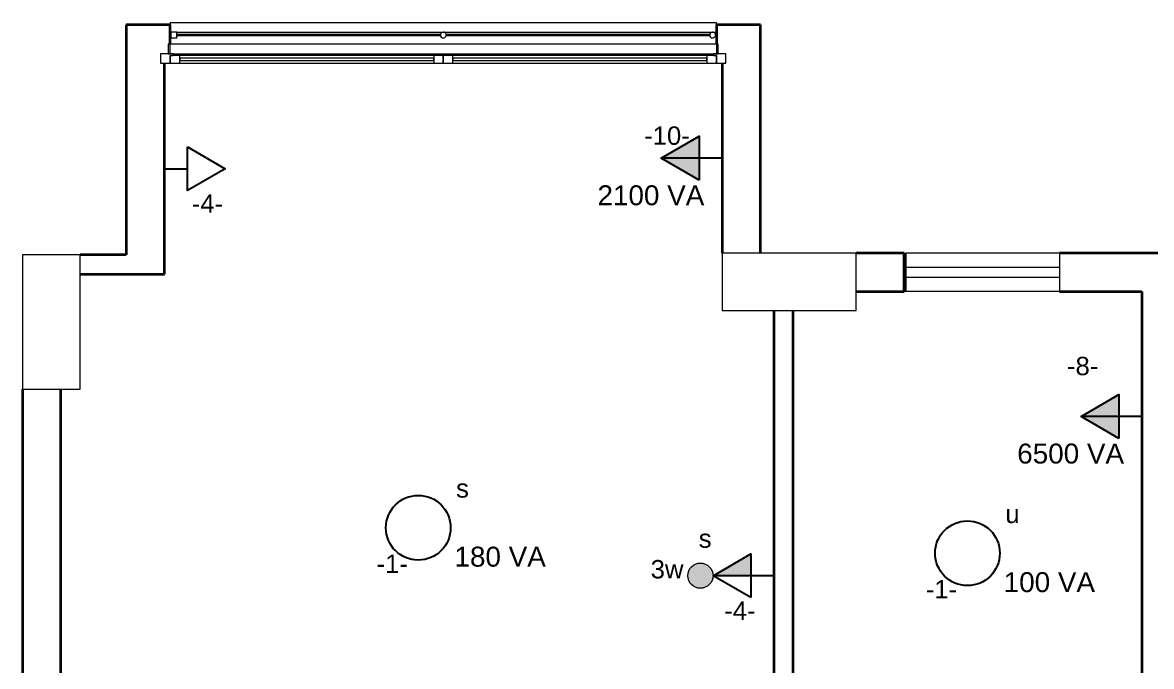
# Model space of a CAD drawing. Header units: metres. Extents: x -182 to 99, y 70 to 113.
# Drawn here: x -6.02 to -0.13, y 108.28 to 111.64 of the extents above; entities that cross this region are included whole.
import ezdxf

# ---------------------------------------------------------------- set-up
doc = ezdxf.new("R2010")
doc.units = ezdxf.units.M
doc.header["$LTSCALE"] = 0.01
for name, color, linetype, lineweight in [('A-FLOR-HRAL', 1, 'Continuous', 9), ('A-GLAZ', 6, 'Continuous', 9), ('A-GLAZ-FRAM', 6, 'Continuous', 13), ('A-GLAZ-GLAS', 6, 'Continuous', 13), ('A-GLAZ-SILL', 1, 'Continuous', 9), ('A-WALL', 2, 'Continuous', 9), ('S-COLS', 6, 'Continuous', 9)]:
    doc.layers.add(name, color=color, linetype=linetype, lineweight=lineweight)
doc.layers.add('Elétrica', color=7, linetype='Continuous')
doc.layers.get('0').off()
doc.styles.add('Arial', font='arial.ttf', dxfattribs={"height": 0.29506})

# ---------------------------------------------------------------- blocks, each defined once
blk = doc.blocks.new('Pilar rectangular hormigón - 300 x 700 mm-506285-Nivel 4')
at = {"layer": 'S-COLS'}
for p, q in [((0.15, 0.35), (-0.15, 0.35)), ((-0.15, 0.35), (-0.15, -0.35)), ((0.15, -0.35), (0.15, 0.35)), ((-0.15, -0.35), (0.15, -0.35))]:
    blk.add_line(p, q, dxfattribs=at)
blk = doc.blocks.new('PF 2 Vantaux - Droits - 2_95m x 2_15m-V27-Nivel 4')
at = {"layer": 'A-GLAZ'}
for p, q in [((-1.425, 0), (-1.435, 0)), ((-1.435, 0), (-1.435, -0.05)), ((-1.425, -0.05), (-1.425, 0)), ((1.435, 0), (1.425, 0)), ((1.425, 0), (1.425, -0.05)), ((1.435, -0.05), (1.435, 0)), ((-1.435, -0.05), (-1.425, -0.05)), ((1.425, -0.05), (1.435, -0.05))]:
    blk.add_line(p, q, dxfattribs=at)
at = {"layer": 'A-GLAZ-FRAM'}
for p, q in [((-1.41, -0.05), (-1.475, -0.05)), ((-1.475, -0.05), (-1.475, -0.1)), ((-1.41, -0.06), (-1.41, -0.05)), ((1.475, -0.05), (1.41, -0.05)), ((1.41, -0.05), (1.41, -0.06)), ((1.475, -0.1), (1.475, -0.05)), ((-1.475, -0.1), (-1.425, -0.1)), ((-1.425, -0.06), (-1.425, -0.1)), ((-1.375, -0.06), (-1.425, -0.06)), ((-1.425, -0.1), (-1.425, -0.06)), ((-1.425, -0.06), (-1.41, -0.06)), ((-1.425, -0.1), (-1.375, -0.1)), ((-1.375, -0.1), (-1.375, -0.06)), ((0, -0.06), (-0.05, -0.06)), ((-0.05, -0.06), (-0.05, -0.1)), ((-0.05, -0.1), (0, -0.1)), ((0, -0.1), (0, -0.06)), ((0.05, -0.06), (0, -0.06)), ((0, -0.06), (0, -0.1)), ((0, -0.1), (0.05, -0.1)), ((0.05, -0.1), (0.05, -0.06)), ((1.375, -0.06), (1.375, -0.1)), ((1.425, -0.06), (1.375, -0.06)), ((1.375, -0.1), (1.425, -0.1)), ((1.41, -0.06), (1.425, -0.06)), ((1.425, -0.1), (1.425, -0.06)), ((1.425, -0.06), (1.425, -0.1)), ((1.425, -0.1), (1.475, -0.1))]:
    blk.add_line(p, q, dxfattribs=at)
at = {"layer": 'A-GLAZ-FRAM', "lineweight": 9}
for p, q in [((1.425, 0), (-1.425, 0)), ((-1.41, -0.05), (1.41, -0.05)), ((-0.05, -0.06), (-1.375, -0.06)), ((-1.375, -0.1), (-0.05, -0.1)), ((1.375, -0.06), (0.05, -0.06)), ((0.05, -0.1), (1.375, -0.1))]:
    blk.add_line(p, q, dxfattribs=at)
at = {"layer": 'A-GLAZ-GLAS'}
for p, q in [((-0.05, -0.074), (-1.375, -0.074)), ((-1.375, -0.074), (-1.375, -0.086)), ((-1.375, -0.086), (-0.05, -0.086)), ((-0.05, -0.086), (-0.05, -0.074)), ((1.375, -0.074), (0.05, -0.074)), ((0.05, -0.074), (0.05, -0.086)), ((0.05, -0.086), (1.375, -0.086)), ((1.375, -0.086), (1.375, -0.074))]:
    blk.add_line(p, q, dxfattribs=at)
blk = doc.blocks.new('Barandilla - 30 mm-412618-Nivel 4')
at = {"layer": 'A-FLOR-HRAL'}
for p, q in [((0.015, 0.016), (-0.015, 0.016)), ((-0.015, 0.016), (-0.015, -0.014)), ((0.015, -0.014), (0.015, 0.016)), ((-0.015, -0.014), (0.015, -0.014))]:
    blk.add_line(p, q, dxfattribs=at)
blk = doc.blocks.new('Barandilla - 30 mm-412620-Nivel 4')
at = {"layer": 'A-FLOR-HRAL'}
for start, end in [(0, 180), (180, 360)]:
    blk.add_arc((0, 0), 0.015, start, end, dxfattribs=at)
blk = doc.blocks.new('Barandilla - Barandilla-506086-Nivel 4')
at = {"layer": 'A-FLOR-HRAL'}
for p, q in [((-7.802, 14.0503), (-7.806, 14.0503)), ((-7.806, 14.0453), (-7.802, 14.0453)), ((-6.3953, 14.0503), (-7.772, 14.0503)), ((-7.772, 14.0453), (-6.3957, 14.0453)), ((-4.9903, 14.0503), (-6.3663, 14.0503)), ((-6.3663, 14.0453), (-4.9907, 14.0453)), ((-4.956, 14.0503), (-4.961, 14.0503)), ((-4.961, 14.0453), (-4.956, 14.0453))]:
    blk.add_line(p, q, dxfattribs=at)
at = {"rotation": 89.99999999999984}
for name, p in [('Barandilla - 30 mm-412618-Nivel 4', (-7.786, 14.0478)), ('Barandilla - 30 mm-412620-Nivel 4', (-6.381, 14.0478)), ('Barandilla - 30 mm-412620-Nivel 4', (-4.976, 14.0478))]:
    blk.add_blockref(name, p, dxfattribs=at)
blk = doc.blocks.new('Tipo de barandal superior -  13-506092-Nivel 4')
at = {"layer": 'A-FLOR-HRAL'}
for p, q in [((-7.806, 14.1128), (-7.806, 14.1003)), ((-7.806, 14.1128), (-4.956, 14.1128)), ((-4.956, 14.1003), (-4.956, 14.1128)), ((-7.806, 14.0628), (-7.802, 14.0628)), ((-7.772, 14.0628), (-4.956, 14.0628))]:
    blk.add_line(p, q, dxfattribs=at)
blk = doc.blocks.new('Ventana simple - 25 x 80 cm-430068-Nivel 4')
at = {"layer": 'A-GLAZ-FRAM', "lineweight": 9}
for p, q in [((-0.4, 0.035), (0.4, 0.035)), ((-0.4, -0.02), (-0.4, 0.035)), ((0.4, 0.035), (0.4, -0.02)), ((0.4, -0.02), (-0.4, -0.02))]:
    blk.add_line(p, q, dxfattribs=at)
at = {"layer": 'A-GLAZ-SILL'}
for p, q in [((-0.4, 0.1079), (0.4, 0.1079)), ((-0.4, 0.035), (-0.4, 0.1079)), ((0.4, 0.1079), (0.4, 0.035)), ((-0.4, -0.0941), (-0.4, -0.02)), ((0.4, -0.02), (0.4, -0.0941)), ((0.4, -0.0941), (-0.4, -0.0941))]:
    blk.add_line(p, q, dxfattribs=at)

msp = doc.modelspace()

# ---------------------------------------------------------------- hatches: boundary and pattern name
at = {"layer": 'Elétrica'}
for points in [[(-2.6905, 110.935), (-2.4927, 110.935), (-2.4927, 111.0491)], [(-0.5005, 109.5873), (-0.3027, 109.5873), (-0.3027, 109.7015)], [(-2.4205, 108.7565), (-2.2227, 108.7565), (-2.2227, 108.8707)]]:
    msp.add_hatch(color=256, dxfattribs=at).paths.add_polyline_path(points)
at = {"layer": 'Elétrica', "ltscale": 0.5}
h = msp.add_hatch(color=0, dxfattribs=at)
h.set_gradient(color1=(255, 255, 255), tint=1)
h.paths.add_polyline_path([(-2.4927, 110.8208), (-2.4927, 110.935), (-2.6905, 110.935)])
h = msp.add_hatch(dxfattribs=at)
h.set_pattern_fill('ANGLE', color=256)
h.set_pattern_definition([(0, (0, 0), (0, 6.985), [5.08, -1.905]), (90, (0, 0), (-6.985, 4e-16), [5.08, -1.905])])
h.paths.add_polyline_path([(-0.4563, 104.7525, 1), (-0.5879, 104.7525, 1)])
h.paths.add_polyline_path([(-2.4205, 108.7565, 1), (-2.5521, 108.7565, 1)])
h.paths.add_polyline_path([(2.9158, 107.3059, 1), (2.7842, 107.3059, 1)])
h.paths.add_polyline_path([(0.2342, 107.5186, 1), (0.3658, 107.5186, 1)])
h.paths.add_polyline_path([(3.1136, 109.6921), (2.9158, 109.5779), (3.1136, 109.5779)])
h.paths.add_polyline_path([(8.1275, 108.982, 1), (7.9959, 108.982, 1)])
h.paths.add_polyline_path([(5.3634, 106.3846, 1), (5.495, 106.3846, 1)])
h = msp.add_hatch(color=0, dxfattribs=at)
h.set_gradient(color1=(255, 255, 255), tint=1)
h.paths.add_polyline_path([(-0.3027, 109.4731), (-0.3027, 109.5873), (-0.5005, 109.5873)])
h = msp.add_hatch(color=0, dxfattribs=at)
h.set_gradient(color1=(255, 255, 255), tint=1)
h.paths.add_polyline_path([(-0.4563, 104.7525, 1), (-0.5879, 104.7525, 1)])
h.paths.add_polyline_path([(-2.5521, 108.7565, 1), (-2.4205, 108.7565, 1)])
h.paths.add_polyline_path([(5.3634, 106.3846, 1), (5.495, 106.3846, 1)])
h.paths.add_polyline_path([(8.1275, 108.982, 1), (7.9959, 108.982, 1)])

# ---------------------------------------------------------------- linework, layer by layer
at = {"layer": 'A-WALL', "color": 7, "lineweight": 35}
for p, q in [((-5.4829, 111.63), (-5.4829, 110.43)), ((-5.2529, 111.63), (-5.4829, 111.63)), ((-5.2529, 111.53), (-5.2529, 111.63)), ((-2.1729, 111.63), (-2.4029, 111.63)), ((-2.4029, 111.63), (-2.4029, 111.53)), ((-2.1729, 110.44), (-2.1729, 111.63)), ((-5.2829, 110.33), (-5.2829, 111.43)), ((-2.3729, 111.43), (-2.3729, 110.44)), ((-1.4225, 110.44), (-1.6729, 110.44)), ((-1.4225, 110.24), (-1.4225, 110.44)), ((0.7553, 110.44), (-0.6129, 110.44)), ((-5.4829, 110.43), (-5.7229, 110.43)), ((-5.7229, 110.33), (-5.2829, 110.33)), ((-1.6729, 110.24), (-1.4225, 110.24)), ((-0.6129, 110.24), (-0.1829, 110.24)), ((-0.1829, 110.24), (-0.1829, 107.5072)), ((-2.1029, 110.14), (-2.1029, 105.4359)), ((-2.0029, 107.5072), (-2.0029, 110.14)), ((-6.0229, 109.73), (-6.0229, 105.6359)), ((-5.8229, 105.6359), (-5.8229, 109.73))]:
    msp.add_line(p, q, dxfattribs=at)
at = {"layer": 'A-WALL', "color": 7}
for p, q in [((-1.4225, 110.44), (-1.4129, 110.44)), ((-1.4129, 110.24), (-1.4225, 110.24))]:
    msp.add_line(p, q, dxfattribs=at)
at = {"layer": 'Elétrica'}
for p, q in [((-2.4927, 110.935), (-2.6905, 110.935)), ((-2.3729, 110.935), (-2.4927, 110.935)), ((-5.2829, 110.88), (-5.163, 110.88)), ((-0.3027, 109.5873), (-0.5005, 109.5873)), ((-0.1829, 109.5873), (-0.3027, 109.5873)), ((-2.1029, 108.7565), (-2.4205, 108.7565))]:
    msp.add_line(p, q, dxfattribs=at)
for points in [[(-2.4927, 110.8208), (-2.6905, 110.935), (-2.4927, 111.0491)], [(-5.163, 110.9941), (-4.9652, 110.88), (-5.163, 110.7658)], [(-0.3027, 109.4731), (-0.5005, 109.5873), (-0.3027, 109.7015)], [(-2.2227, 108.6423), (-2.4205, 108.7565), (-2.2227, 108.8707)]]:
    msp.add_lwpolyline(points, close=True, dxfattribs=at)
for centre in [(-3.9584, 109.0065), (-1.0929, 108.8736)]:
    msp.add_circle(centre, 0.1688, dxfattribs=at)
at = {"layer": 'Elétrica', "lineweight": 20}
msp.add_circle((-2.4863, 108.7565), 0.0658, dxfattribs=at)

# ---------------------------------------------------------------- block references
at = {"layer": 'A-FLOR-HRAL'}
for name in ['Tipo de barandal superior -  13-506092-Nivel 4', 'Barandilla - Barandilla-506086-Nivel 4']:
    msp.add_blockref(name, (2.5531, 97.5297), dxfattribs=at)
at = {"layer": 'A-GLAZ'}
msp.add_blockref('PF 2 Vantaux - Droits - 2_95m x 2_15m-V27-Nivel 4', (-3.8279, 111.53), dxfattribs=at)
at = {"layer": 'A-GLAZ', "rotation": 180}
msp.add_blockref('Ventana simple - 25 x 80 cm-430068-Nivel 4', (-1.0129, 110.3468), dxfattribs=at)
at = {"layer": 'S-COLS'}
for p, rotation in [((-2.0229, 110.29), 269.9999999999993), ((-5.8729, 110.08), 180)]:
    msp.add_blockref('Pilar rectangular hormigón - 300 x 700 mm-506285-Nivel 4', p, dxfattribs=dict(at, rotation=rotation))

# ---------------------------------------------------------------- texts
at = {"layer": 'Elétrica', "lineweight": 20, "style": 'Arial'}
for s, height, p in [('-10-', 0.09589, (-2.7799, 111.0047)), ('-4-', 0.09589, (-5.1403, 110.6498)), ('-8-', 0.09589, (-0.5738, 109.8026)), ('s', 0.0959, (-3.761, 109.1639)), ('u', 0.0959, (-0.8955, 109.031)), ('s', 0.0959, (-2.495, 108.9022)), ('-1-', 0.09589, (-4.176, 108.771)), ('3w', 0.09589, (-2.7457, 108.7422)), ('-1-', 0.09589, (-1.3105, 108.6381)), ('-4-', 0.09589, (-2.3621, 108.5259))]:
    msp.add_text(s, height=height, dxfattribs=at).set_placement(p)
at = {"layer": 'Elétrica', "lineweight": 20, "char_height": 0.104025, "width": 0.595396, "attachment_point": 8, "style": 'Arial'}
for s, insert in [('{\\H0.0275x;\\P\\P}2100 VA', (-2.7446, 110.6878)), ('{\\H0.0275x;\\P\\P}6500 VA', (-0.5546, 109.3401)), ('{\\H0.0275x;\\P\\P}180 VA', (-3.5311, 108.8022)), ('{\\H0.0275x;\\P\\P}100 VA', (-0.6656, 108.6693))]:
    msp.add_mtext(s, dxfattribs=dict(at, insert=insert))

doc.saveas('drawing.dxf')
